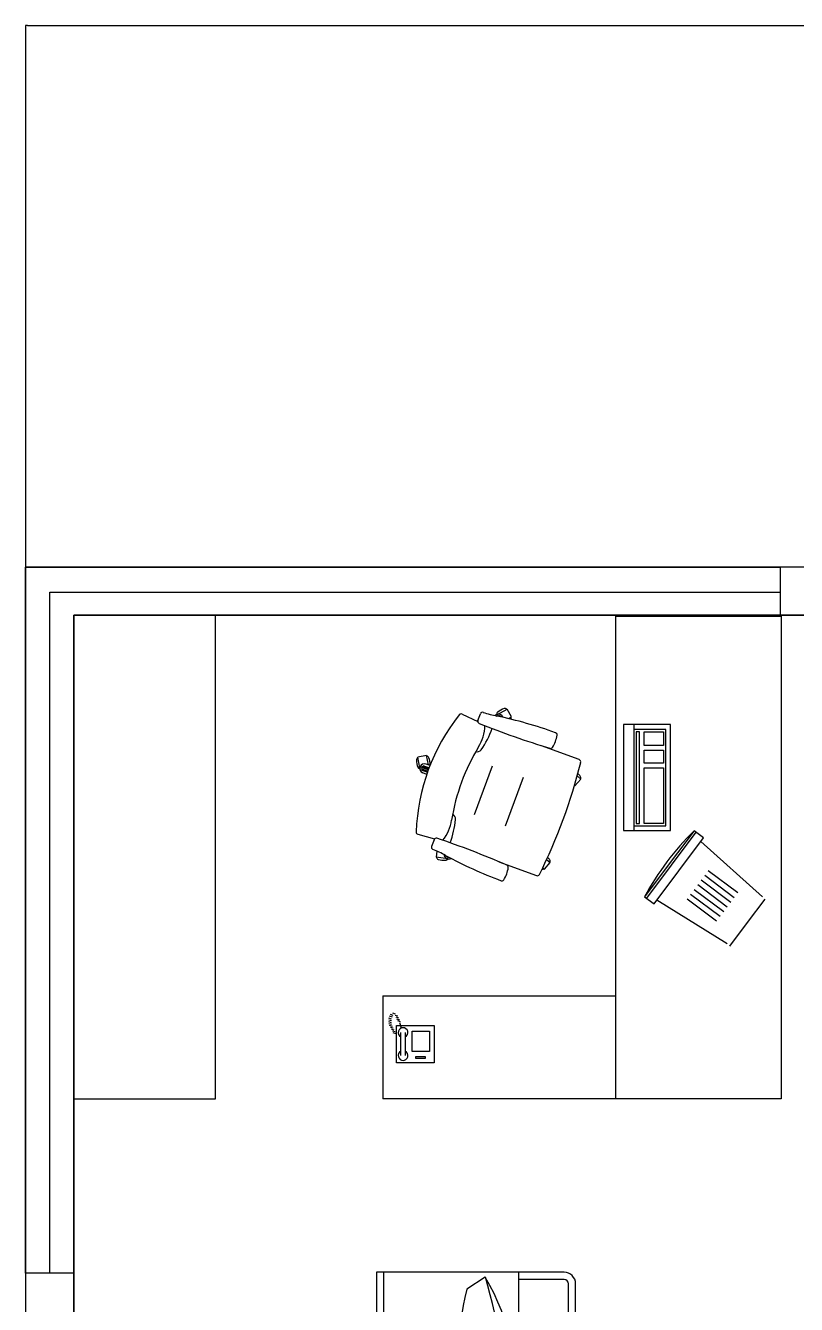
# Model space of a CAD drawing. Header units: centimetres. Extents: x -170 to 20863, y -3017 to 2645.
# Drawn here: x 0 to 327, y 1087 to 1630 of the extents above; entities that cross this region are included whole.
import ezdxf

# ---------------------------------------------------------------- set-up
doc = ezdxf.new("R2010")
doc.units = ezdxf.units.CM

# ---------------------------------------------------------------- blocks, each defined once
blk = doc.blocks.new('A$C317867A8')
for p, q in [((0.75, 0.7), (0.34, 0.7)), ((0.75, 0.675), (0.34, 0.675)), ((0.75, 0.7), (1.2, 0.7)), ((0.75, 0.675), (1.2, 0.675)), ((0.75, 0.4845), (0.75, 0.675)), ((1.2, 0.7), (1.8, 0.7)), ((1.2, 0.675), (1.8, 0.675)), ((1.2, 0.025), (1.2, 0.675)), ((0.3, 0.66), (0.3, 0.6)), ((0.325, 0.66), (0.325, 0.5739)), ((1.825, 0.65), (1.825, 0.085)), ((1.85, 0.65), (1.85, 0.06)), ((0.3, 0.6), (0.3, 0.5)), ((0.325, 0.5739), (0.325, 0.5)), ((0.3, 0.5), (0.75, 0.5)), ((0.3, 0.5), (0.3, 0)), ((0.75, 0.5), (1.2, 0.5)), ((1.2, 0.5), (1.65, 0.5)), ((1.65, 0.5), (1.65, 0.085)), ((0.8052, 0.3883), (0.8172, 0.4761)), ((1.208, 0.475), (1.2079, 0.4014)), ((0.3175, 0.3828), (0.3594, 0.3176)), ((0.75, 0.025), (0.75, 0.3556)), ((1.5998, 0.2276), (1.6547, 0.2914)), ((1.825, 0.085), (1.625, 0.085)), ((1.625, 0.085), (1.625, 0.025)), ((1.85, 0.06), (1.65, 0.06)), ((1.65, 0.06), (1.65, 0)), ((0.3, 0.025), (0.75, 0.025)), ((0.3, 0), (0.75, 0)), ((1.2, 0.025), (0.75, 0.025)), ((1.2, 0), (0.75, 0)), ((1.625, 0.025), (1.2, 0.025)), ((1.65, 0), (1.2, 0))]:
    blk.add_line(p, q)
for centre, radius, start, end in [((0.34, 0.66), 0.04, 90, 180), ((0.34, 0.66), 0.015, 90, 180), ((1.8, 0.65), 0.05, 0, 90), ((1.8, 0.65), 0.025, 0, 90), ((1.3274, 0.1302), 0.3649, 26.2242, 109.0885), ((0.693, -0.2441), 0.7308, 80.2106, 120.9217), ((1.0425, -2.1181), 2.604, 94.9641, 106.1681), ((1.2091, -0.1575), 0.6325, 45.2116, 90.101), ((0.5068, 0.8299), 0.533, 253.9545, 304.0491), ((1.5898, 0.7339), 0.5064, 221.0447, 271.1393)]:
    blk.add_arc(centre, radius, start, end)
blk = doc.blocks.new('A$C47D9055B')
for p, q in [((55.5, 1692), (2106.7, 1692)), ((55.5, 990), (55.5, 1692)), ((2106.7, 1692), (2106.7, 0)), ((1013.2, 1350.6), (1247.6, 1612.3)), ((1257.6, 1622.3), (1357.7, 1547.3)), ((1357.7, 1547.3), (1457.7, 1472.3)), ((1136.2, 1382.7), (1230.2, 1508.1)), ((1156.2, 1367.7), (1250.2, 1493.1)), ((1176.2, 1352.7), (1270.2, 1478.1)), ((1196.2, 1337.7), (1290.2, 1463.1)), ((1216.2, 1322.7), (1310.2, 1448.1)), ((1236.2, 1307.7), (1330.2, 1433.1)), ((1256.2, 1292.7), (1350.2, 1418.1)), ((1447.7, 1462.3), (1261.6, 1164.4)), ((997.7, 1362.2), (967.7, 1322.2)), ((1137.7, 1257.2), (997.7, 1362.2)), ((967.7, 1322.2), (1107.8, 1217.2)), ((973.7, 1330.2), (1253.8, 1120.3)), ((1277.8, 1152.3), (1137.7, 1257.2)), ((966.3, 1222.6), (516.3, 1222.6)), ((516.3, 1222.6), (516.3, 1022.6)), ((945.8, 1202), (536.9, 1202)), ((536.9, 1202), (536.9, 1066.5)), ((945.8, 1066.6), (945.8, 1202)), ((966.3, 1022.6), (966.3, 1222.6)), ((1107.8, 1217.2), (1247.8, 1112.3)), ((546.9, 1110.1), (546.9, 1192)), ((546.9, 1192), (605.3, 1192)), ((605.3, 1192), (605.3, 1110.1)), ((625.3, 1110.1), (625.3, 1192)), ((625.3, 1192), (679.5, 1192)), ((679.5, 1192), (679.6, 1110.1)), ((699.6, 1110.1), (699.5, 1192)), ((699.5, 1192), (935.8, 1192)), ((935.8, 1192), (935.8, 1110.2)), ((1247.8, 1112.3), (1277.8, 1152.3)), ((605.3, 1110.1), (546.9, 1110.1)), ((935.8, 1090.2), (546.9, 1090.1)), ((546.9, 1090.1), (546.9, 1076.5)), ((679.6, 1110.1), (625.3, 1110.1)), ((935.8, 1110.2), (699.6, 1110.1)), ((935.8, 1076.6), (935.8, 1090.2)), ((516.3, 1066.5), (966.3, 1066.6)), ((546.9, 1076.5), (935.8, 1076.6)), ((2106.7, 990), (55.5, 990)), ((516.3, 1022.6), (966.3, 1022.6)), ((1668, 0), (1668, 990)), ((664.9, 834.5), (606.1, 674.7)), ((733.6, 825.9), (748, 841.3)), ((775.8, 815.3), (748, 841.3)), ((774.7, 814.2), (775.8, 815.3)), ((1088.7, 696.2), (1101.6, 711.3)), ((1130.4, 686.5), (1101.6, 711.3)), ((1098.8, 493.3), (1157.6, 653.1)), ((1124.3, 679.4), (1130.4, 686.5)), ((946.7, 521.8), (740.3, 597.8)), ((483.4, 547.1), (450.1, 528.8)), ((490.9, 533.6), (483.4, 547.1)), ((474.3, 485), (450.1, 528.8)), ((476.9, 493), (481.6, 492.8)), ((478, 498), (482.7, 497.8)), ((481.1, 502.9), (483.8, 502.8)), ((477.6, 488), (480.6, 487.9)), ((898.4, 390.4), (691.9, 466.4)), ((498.8, 404.3), (470.2, 414.8)), ((472, 337.3), (503.6, 403.8)), ((1079.4, 271.3), (1075.7, 274.2)), ((1081.8, 275.8), (1078.1, 278.7)), ((1086.2, 276.2), (1080, 226.6)), ((1082.6, 281.5), (1080.5, 283.2)), ((982.1, 149.6), (1001.2, 220.6)), ((1005.2, 217.9), (1033.7, 207.4)), ((1053.5, 229.9), (1080, 226.6)), ((1075.6, 267.9), (1073.3, 269.7)), ((1794.2, 58.6), (1794.2, 219)), ((1794.2, 219), (1952.6, 219)), ((1952.6, 219), (1952.6, 58.6)), ((687.4, 193.8), (648.1, 186.2)), ((648.1, 186.2), (655.3, 148.9)), ((690, 201), (684, 184.1)), ((689.5, 170.3), (699.5, 197.3)), ((693.2, 165.8), (704.1, 195.5)), ((697.6, 163.3), (708.8, 193.8)), ((702.6, 162.4), (713.5, 192.1)), ((708.3, 163.4), (718.2, 190.4)), ((727.8, 187.1), (721.5, 170.3)), ((1818.7, 125), (1818.7, 198.3)), ((1818.7, 198.3), (1904.3, 198.3)), ((1904.3, 198.3), (1904.3, 125)), ((1925.6, 140.2), (1925.6, 179.9)), ((1925.6, 179.9), (1934.8, 179.9)), ((1934.8, 179.9), (1934.8, 140.2)), ((700.2, 157.5), (655.3, 148.9)), ((1904.3, 125), (1818.7, 125)), ((1934.8, 140.2), (1925.6, 140.2)), ((1755.6, 64.5), (1751.7, 52.8)), ((1755.6, 64.5), (1751.7, 52.8)), ((1763.4, 68.4), (1759.5, 56.7)), ((1763.4, 68.4), (1759.5, 56.7)), ((1771.2, 72.3), (1767.3, 60.6)), ((1771.2, 72.3), (1767.3, 60.6)), ((1779, 76.2), (1775.1, 64.5)), ((1779, 76.2), (1775.1, 64.5)), ((1805.2, 79.4), (1782.9, 72.3)), ((1805.2, 79.4), (1782.9, 72.3)), ((1952.6, 58.6), (1794.2, 58.6)), ((1922.1, 96.1), (1824.3, 96.1)), ((1922.1, 76.5), (1824.3, 76.5)), ((1829.9, 56.7), (1826, 44.9)), ((1746.1, 54.1), (1742.2, 42.4)), ((1751.7, 44.9), (1747.8, 33.2)), ((1759.5, 41), (1755.6, 29.3)), ((1767.3, 37.1), (1763.4, 25.4)), ((1775.1, 37.1), (1771.2, 25.4)), ((1782.9, 37.1), (1779, 25.4)), ((1790.8, 37.1), (1786.9, 25.4)), ((1798.6, 41), (1794.7, 29.3)), ((1806.4, 44.9), (1802.5, 33.2)), ((1814.2, 48.9), (1810.3, 37.1)), ((1822, 52.8), (1818.1, 41)), ((1668, 0), (2106.7, 0))]:
    blk.add_line(p, q)
for centre, radius, start, end in [((1800.2, 2141), 1167.7, 224.5281, 241.7672), ((674.3, 831), 10, 76.1141, 159.7958), ((123.6, -1396.3), 2304.4, 63.4775, 76.1141), ((796.7, 760.1), 100, 127.9427, 136.8352), ((741.4, 831.1), 10, 58.9876, 127.9427), ((2312.6, 99.1), 1872.8, 160.1877, 168.1205), ((-3177.5, 1876.2), 3969.8, 338.3245, 342.9143), ((560, 730.5), 10, 82.3285, 160.1877), ((544.7, 616.5), 125, 56.8795, 82.3285), ((607.5, 712.8), 10, 342.9143, 56.8795), ((1153.8, 632.3), 100, 130.4586, 137.3086), ((1095.4, 700.8), 10, 61.5035, 130.4586), ((1121, 678.8), 10, 345.8362, 37.3114), ((1148.2, 656.6), 10, 339.7958, 63.4775), ((487.4, 535.6), 10, 53.6798, 106.7955), ((457.8, 519.3), 10, 130.9876, 199.9427), ((542.4, 550), 100, 199.9427, 217.8404), ((491.9, 492.4), 20, 107.9865, 227.4202), ((4758.6, -1044.4), 3969.8, 156.6774, 161.2672), ((-573.7, 1161.3), 1872.8, 331.4712, 339.404), ((1122.4, 523.3), 10, 82.7122, 156.6774), ((1107.8, 409.2), 125, 57.2632, 82.7122), ((1170, 506), 10, 339.404, 57.2632), ((471.3, 494.8), 10, 217.8404, 286.7955), ((-9.4, 587.5), 500, 341.3169, 348.1205), ((412, 120.2), 365.3, 54.5766, 70.7015), ((473.7, 424.2), 10, 161.3169, 249.7958), ((502.3, 413.7), 10, 249.7958, 338.3245), ((514.1, 249.5), 185, 58.487, 87.8021), ((1052.5, 1127.7), 845.1, 238.487, 261.1047), ((612.1, 401.6), 20, 339.7958, 54.5766), ((481.1, 333), 10, 154.5769, 231.5801), ((1001.5, 989.2), 847.6, 231.5801, 268.0116), ((917.1, 289.3), 20, 85.0151, 159.7958), ((887.1, -54.7), 365.3, 68.8902, 85.0151), ((893.2, 110), 185, 51.7896, 81.1047), ((1067.6, 280.6), 20, 272.1715, 31.6052), ((1082.9, 266.6), 10, 1.8404, 70.7955), ((1008.6, 227.3), 10, 161.2672, 249.7958), ((1511, 28), 500, 151.4712, 158.2748), ((1079.4, 238.8), 10, 274.9876, 343.9427), ((992.9, 263.7), 100, 343.9427, 1.8404), ((660.3, 186.4), 10, 109.8404, 178.7955), ((690.9, 101.8), 100, 91.9427, 109.8404), ((702.8, 177.4), 20, 160.2241, 339.3676), ((687.8, 191.7), 10, 76.2863, 91.9427), ((1037.2, 216.8), 10, 249.7958, 338.2748), ((666.7, 153.2), 10, 202.9876, 271.9427), ((663.6, 243.2), 100, 271.9427, 289.8404), ((694.2, 158.5), 10, 289.8404, 353.76), ((972.5, 152.2), 10, 268.0116, 345.0148), ((1824.3, 86.3), 20.5, 28.4915, 331.5085), ((1824.3, 86.3), 20.5, 28.4915, 331.5085), ((1922.1, 86.3), 20.5, 208.4915, 151.5085)]:
    blk.add_arc(centre, radius, start, end)

msp = doc.modelspace()

# ---------------------------------------------------------------- linework, layer by layer
for p, q in [((10.25, 1100), (10.25, 1389.25)), ((10.25, 1389.25), (320.5, 1389.25)), ((20.5, 1100), (10.25, 1100))]:
    msp.add_line(p, q)
for points in [[(0.82, 1630), (0, 1630), (0, 1400), (0.82, 1400)], [(0.82, 1630), (1550, 1630), (1550, 1400)], [(783, 0), (1320, 0), (1320, 1400), (0, 1400), (0, 0), (395.5, 0)], [(20.5, 1379.5), (20.5, 1100), (0, 1100), (0, 1400), (20.5, 1400)], [(1320, 1400), (0.82, 1400)], [(20.5, 1400), (320.5, 1400), (320.5, 1379.5), (20.5, 1379.5)], [(233, 913.5), (20.5, 913.5), (20.5, 1379.5), (456.5, 1379.5), (456.5, 1033.25)], [(456.5, 1379.5), (20.5, 1379.5), (20.5, 20.5), (395.5, 20.5)]]:
    msp.add_lwpolyline(points)
msp.add_lwpolyline([(20.5, 1379.5), (80.5, 1379.5), (80.5, 1174.01), (20.5, 1174.01)], close=True)

# ---------------------------------------------------------------- block references
at = {"rotation": 270}
for name, p, xscale, yscale, zscale in [('A$C47D9055B', (151.67, 1384.69), 0.1, 0.1, 0.1), ('A$C317867A8', (148.98, 1136.64, -343198.98), 120.858452748145, 120.858452748145, 120.858452748145)]:
    msp.add_blockref(name, p, dxfattribs=dict(at, xscale=xscale, yscale=yscale, zscale=zscale))

doc.saveas('drawing.dxf')
